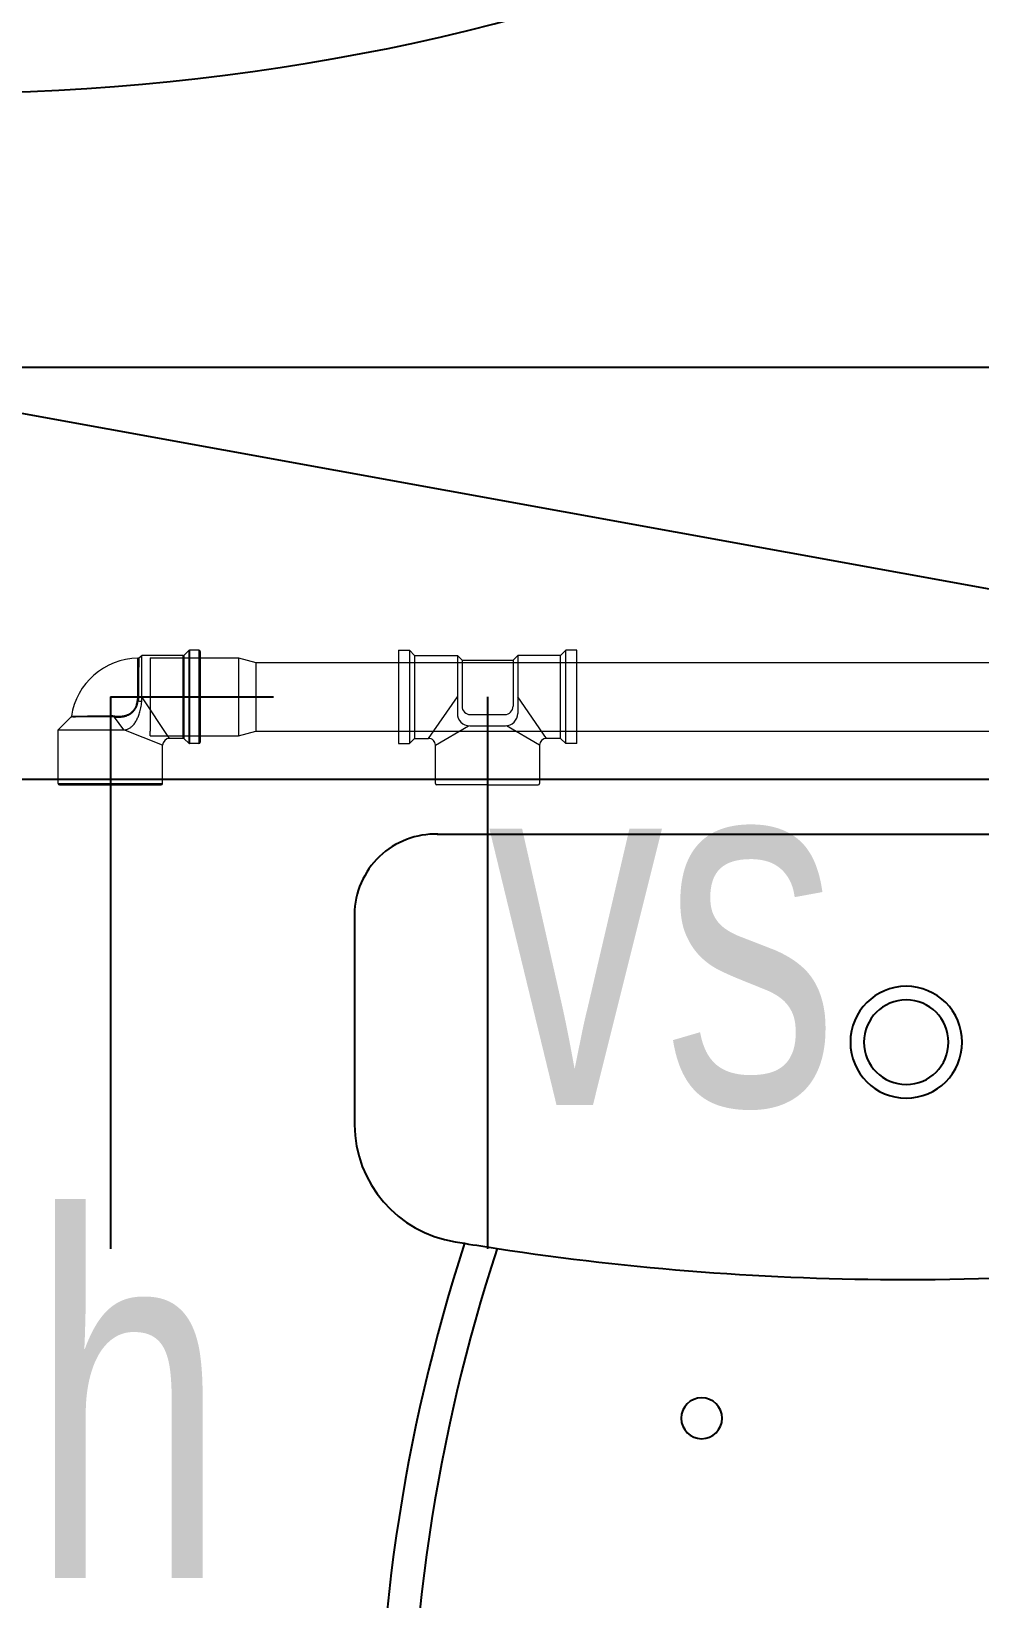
# Model space of a CAD drawing. Header units: millimetres. Extents: x 1573 to 2177, y 1587 to 1932.
# Drawn here: x 1896.317 to 1896.836, y 1905.502 to 1906.358 of the extents above; entities that cross this region are included whole.
import ezdxf

# ---------------------------------------------------------------- set-up
doc = ezdxf.new("R2010")
doc.units = ezdxf.units.MM
doc.header["$LTSCALE"] = 0.03
for name, color, linetype in [('-HIDRO', 8, 'Continuous'), ('AF', 2, 'Continuous'), ('Prumadas_L', 1, 'Continuous'), ('Prumadas_T', 2, 'Continuous')]:
    doc.layers.add(name, color=color, linetype=linetype)
doc.layers.add('TigreCad', color=2, linetype='Continuous', lineweight=13)
doc.styles.add('CELIO_COTA', font='technic_.ttf', dxfattribs={"width": 0.85})

# ---------------------------------------------------------------- blocks, each defined once
blk = doc.blocks.new('35217835p')
at = {"layer": 'TigreCad', "linetype": 'Continuous'}
for p, q in [((10.32990724760003, 14.1976573714), (11.53001045370002, 15.09998951270001)), ((10.32990716239999, 14.19765581049998), (10.33033489580004, 10.82449044179998)), ((11.53002439760002, 0.003781385699994644), (11.53000000000003, 15.09999999999999)), ((11.53002439760002, 0.003781385699994644), (11.53000000000003, 15.09999999999999)), ((26.59289321880004, 15.09999999999999), (11.53000000000003, 15.09999999999999)), ((26.59289321880004, 15.09999999999999), (11.53000000000003, 15.09999999999999)), ((26.59289321880004, -15.09999999999999), (26.59289321880004, 15.09999999999999)), ((26.59289321880004, -15.09999999999999), (26.59289321880004, 15.09999999999999)), ((28.55355339060003, 16.85355339059998), (26.94644660940003, 15.24644660939998)), ((26.94644660940003, -15.24644660940001), (26.94644660940003, 15.24644660939998)), ((28.55355339060003, 16.85355339059998), (28.55355339060003, -16.85355339060001)), ((28.90710678120001, 17), (28.90710678120001, -17)), ((32.19999999999999, 17), (28.90710678120001, 17)), ((32.19999999999999, 17), (32.19999999999999, -17)), ((32.69999999999999, 16.5), (32.69999999999999, -16.5)), ((10.33033489580004, 10.82449044179998), (10.33033848939999, 10.79999701149998)), ((11.53002439959999, 0.003781379299994114), (10.1998029765, -0.001856710600009137)), ((21.5, -15.09999999999999), (11.53002439760002, 0.003781385699994644)), ((21.5, -15.09999999999999), (11.53002439760002, 0.003781385699994644)), ((10.10512345030003, -1.535603269999996), (9.826105427599998, -1.495728912999994)), ((9.980003416800002, -1.511607568000016), (9.978157099200018, -1.524225470200008)), ((10.31816927330004, -0.1127369805000171), (10.02084117390001, -0.073684197700004)), ((10.32682612150001, -0.03199091420000855), (10.02813793180002, -0.006403815100014754)), ((-19, -12), (-14.36148219059999, -7.361482190600015)), ((0.3220711896000239, -7.250177507399997), (0.3300619349000158, -6.896623594400012)), ((1.538986429100021, -7.331258568700008), (1.424867932000041, -7.1718115205)), ((4.880470398400007, -12), (1.538836893200028, -7.331350615800005)), ((1.538842866000039, -7.331358201400008), (1.576801619200012, -6.977786725200019)), ((-19, -31.5), (-19, -12)), ((-19, -12), (4.880470398600039, -12)), ((19, -17.59999999999999), (4.880470398600039, -12)), ((26.59289321880004, -15.09999999999999), (21.5, -15.09999999999999)), ((26.59289321880004, -15.09999999999999), (21.5, -15.09999999999999)), ((28.55355339060003, -16.85355339060001), (26.94644660940003, -15.24644660940001)), ((32.19999999999999, -17), (28.90710678120001, -17)), ((19, -31.5), (19, -17.59999999999999)), ((-19, -31.5), (19, -31.5)), ((-18.5, -32), (18.5, -32))]:
    blk.add_line(p, q, dxfattribs=at)
blk.add_lwpolyline([(-14.22098712529998, -7.082924460800001), (-14.22861287259997, -7.122535359799997), (-14.25332391379999, -7.199333850599999), (-14.29006451639998, -7.271158422000013), (-14.33787814350001, -7.336139153099992), (-14.36183101309996, -7.361837358700001)], dxfattribs=at)
for centre, radius, start, end in [((10.40000000000003, -10.80000000000001), 24.9, 90.83597220210001, 171.4085674336), ((10.02942684550004, 14.59729659609999), 0.4999999992, 270.8359461052, 306.9387292093999), ((26.59289321880004, 15.59999999999999), 0.5, 270, 315.0000000024), ((28.90710678120001, 16.5), 0.5, 90, 135.0000000014), ((32.19999999999999, 16.5), 0.5, 0, 90), ((8.799095592100002, 0.1040507685999899), 1.2339955523, 354.8648166959, 359.9684410124), ((10.01012417250001, 55.29951504679997), 55.1961499389, 270.0238404315, 270.3356217212), ((8.543007709499989, 0.1228639308999959), 1.7905281988, 356.0233027036, 359.4044983422), ((-7.187035055199999, 0.06681238439998083), 18.7171317259, 354.2779115956001, 359.8001204902), ((-7.185813258400003, 0.06673302519999424), 18.7159034324, 359.8001204902, 359.8072834267), ((-117.8156414612, 16.70693242069999), 128.9331470327, 351.8839195451, 352.5217539965), ((-17.60399240739997, -145.0032709191), 146.1189045842, 78.5362332178, 79.1185372046), ((8.534060014000033, 0.1215987047999931), 1.4995511427, 352.5172570517, 355.1034218161), ((354.1425268641, -52.32515866630001), 347.7662001525, 171.3651567184, 171.6021951579), ((-18.50255608289996, -149.4788164947), 150.6837538266, 78.5396054682, 79.0558266473), ((8.319368992900024, 0.1423945690000039), 2.015017226, 352.7263994786001, 355.0352450855), ((8.547679566900001, 0.1225488409999969), 1.7858457379, 355.035649482, 356.0229926022001), ((-0.006494437699984701, -21.32849968690002), 14.0821562795, 84.2247307717, 88.663050423), ((-0.007291019700005563, -21.69491593660001), 14.8021363901, 83.85656464640002, 88.6939317753), ((-0.03371201539999902, -21.627437071), 14.3823154605, 83.72278309, 84.2366888576), ((26.59289321880004, -15.59999999999999), 0.5, 44.9999999991, 90), ((28.90710678120001, -16.5), 0.5, 224.9999999995, 270), ((32.19999999999999, -16.5), 0.5, 270, 0), ((-18.5, -31.5), 0.5, 180, 270), ((18.5, -31.5), 0.5, 270, 0)]:
    blk.add_arc(centre, radius, start, end, dxfattribs=at)
for points, start_tangent, end_tangent in [([(10.03309095719999, 0.1033710737000035), (10.03418510239999, 2.292986959800004), (10.03494110130003, 4.425311096599984), (10.03548419570001, 6.457149564600002), (10.03588071670004, 8.330245838699994), (10.03617323840001, 10.00168515179999), (10.03638756780003, 11.42844011559998), (10.03654062200002, 12.57553313049999), (10.03664331420003, 13.4150836554), (10.036702402, 13.92650049790001), (10.0367215924, 14.09734834849999)], (0.0006028150789082584, 0.9999998183069739), (-0.9999993813425919, 0.001112346364118567)), ([(10.33344064530002, 0.1042543558999967), (10.3323917495, 2.309440860199999), (10.33165370820001, 4.456897459999993), (10.33112592600003, 6.503165776599985), (10.33073649150003, 8.389568528199987), (10.33044894810001, 10.0728845342), (10.33023750900003, 11.50977872129999), (10.3300862932, 12.66502422669998), (10.32998469150004, 13.51054180149998), (10.32992618090003, 14.02559361429999), (10.32990716270001, 14.19765383999999), (10.3299264995, 14.02251534370001), (10.32998534879999, 13.50446593059999), (10.33008732500002, 12.65619553549999), (10.33023898460004, 11.4984243012), (10.33033848939999, 10.79999701149998)], (-0.0005898194529949772, 0.9999998260564914), (0.000146872701525663, -0.9999999892142047)), ([(11.53001779520002, 0.001516672399986874), (11.1158353582, -0.03746884650001903), (10.71180859060001, -0.07626899070001514), (10.31817157220001, -0.1127218312000196)], (-0.9953272262494368, -0.09655937389296959), (-0.9959678901842505, -0.08971043262593771)), ([(11.53002439760002, 0.005815248599986944), (11.11987099050003, 0.03957834150000394), (10.72108117970004, 0.07234563640000147), (10.33344064530002, 0.1042543558999967)], (-0.9969752175070625, 0.07772011114728089), (-0.9966516933108358, 0.08176430896573163)), ([(1.538846750000005, -7.331358539099995), (1.826349363800034, -7.354106799199997), (2.126242148900019, -7.371834284500011), (2.45226753190002, -7.38379268700001), (2.817245450600012, -7.387634485999996), (3.234173510200037, -7.378904969399997), (3.711802055300041, -7.350265146600009), (4.232070251399989, -7.2941339013), (4.753735221499994, -7.208814740099996), (5.252689481000004, -7.096537335800008), (5.7198490225, -6.96052358450001), (6.160744169800012, -6.800916878300001), (6.58792347130003, -6.613225379400006), (7.012209871600021, -6.389277640000017), (7.4398621048, -6.118368140800015), (7.858285032400033, -5.800556459999996), (8.247699907400033, -5.446272915799995), (8.596868296100013, -5.066297365899999), (8.90572113760004, -4.666359006500016), (9.195473653699992, -4.216942848000002), (9.475311018000014, -3.68281148600002), (9.729668989200036, -3.061236476400012), (9.9442575164, -2.348621701900015), (10.10512343420004, -1.535603267699997)], (0.9961001379384463, -0.08822989968830425), (0.1465887808140897, 0.9891975178595218)), ([(9.978157099200018, -1.524225470200008), (9.050984652800025, -4.224187502700005), (8.164170587200033, -5.358744665700016), (7.023353990600015, -6.2375318032), (5.708437828800015, -6.82597759570001), (4.303066503900027, -7.145556579200019), (2.864747336100038, -7.244505344900006), (1.561884609400011, -7.184983692499998)], (-0.1454993223418411, -0.9893583512550268), (-0.9958224217466388, 0.09131103080493387)), ([(1.576801619200012, -6.977786725200019), (1.856792658900019, -7.005038508000013), (2.148761514, -7.027339128400001), (2.466034069600028, -7.04417174080001), (2.821014452899988, -7.053414033500019), (3.226207358500005, -7.050858331600011), (3.68985891760002, -7.029513921300008), (4.194240710400038, -6.981924018299992), (4.699274286800005, -6.906172552000015), (5.181517830500013, -6.804372270800002), (5.632326151200004, -6.679570264200009), (6.057253854999999, -6.531951667000016), (6.468532587900029, -6.357295288700016), (6.876481537199993, -6.147963392400015), (7.287183499900038, -5.893627774799995), (7.688831319100018, -5.593674099100014), (8.062060218999989, -5.258073693), (8.39621359580002, -4.896755543500007), (8.691411446500013, -4.514820674700019), (8.967500843000039, -4.084462845399997), (9.233161818300005, -3.571340310400018), (9.47363518770004, -2.972148716700019), (9.675507517000028, -2.283234701600009), (9.826105427599998, -1.495728912999994)], (0.9942869950688646, -0.1067397369161432), (0.1414662859863816, 0.9899430740851816)), ([(4.880470397700037, -11.99999999920001), (5.437013362400023, -11.9609007068), (5.986567261400012, -11.84624892709999), (6.50801889249999, -11.6611507328), (6.984318511400033, -11.41865684870001), (7.419547242900023, -11.12920368810001), (7.834572375600033, -10.78722421099999), (8.24718110949999, -10.37706764680001), (8.667510239100011, -9.876735875000008), (9.082182551100004, -9.2890725922), (9.463723890500034, -8.651195825299993), (9.799133582600007, -7.997369874000015), (10.09421044800001, -7.334171018600017), (10.36422120470002, -6.637243661100001), (10.62798053210003, -5.847630021000015), (10.8849683304, -4.933553946800004), (11.11440920860002, -3.927125669399999), (11.30200721660003, -2.868796512700015), (11.43687701810001, -1.799352746799997)], (0.999996353681341, 0.002700485886388462), (0.09884233963861369, 0.9951031061627559)), ([(0.3220712015000231, -7.250176984999996), (-0.5309783412000115, -7.233265361700006), (-1.473492904099999, -7.220511959500016), (-2.448436459699963, -7.212872635699995), (-3.40580355039998, -7.210034148600016), (-4.313055893399962, -7.210995180499992), (-5.19115566009998, -7.214853959799996), (-6.129420646699998, -7.221750553899994), (-7.140618953799958, -7.231975961800003), (-8.221190207699976, -7.245675631900014), (-9.350607565399969, -7.262633504700005), (-10.49977338409997, -7.28226787120002), (-11.64697793759996, -7.303929370500015), (-12.70827126899997, -7.325555978200015), (-13.57221044959999, -7.344149318900008), (-14.14447440399999, -7.35690643640001), (-14.36116435279996, -7.361822201100011)], (-0.9997318326119377, 0.02315735007242126), (-0.02118001246823868, 0.9997756783758271)), ([(-14.22032747060001, -7.082908142000008), (-14.21935365979999, -7.082883953700019), (-14.07476069169996, -7.079306421200016), (-13.57544085629996, -7.067078679100007), (-12.76688893279999, -7.047721011600004), (-11.74520940769997, -7.024126781799993), (-10.60820281139996, -6.999162088500015), (-9.461425651199988, -6.975577030500006), (-8.331216660699965, -6.954155281699997), (-7.242280802399989, -6.935508382800009), (-6.221341689300004, -6.920088712899997), (-5.272015045699959, -6.907820911399995), (-4.386185820200012, -6.898441002800013), (-3.474268919400004, -6.891177220600014), (-2.50705730469997, -6.886533719400006), (-1.523180563499977, -6.885580143499993), (-0.563528147999989, -6.888959900499998), (0.3300974201999907, -6.896624815300015)], (-0.04583850591600855, 0.9989488632434537), (0.9999361643307946, -0.01129899391176483)), ([(21.5, -15.09999999999999), (19, -17.59999999999999)], (-1, 0), (0, -1)), ([(21.5, -15.09999999999999), (19, -17.59999999999999)], (-1, 0), (0, -1))]:
    blk.add_spline(points, degree=3, dxfattribs=dict(at, start_tangent=start_tangent, end_tangent=end_tangent))
blk = doc.blocks.new('35288376p')
at = {"layer": 'TigreCad'}
for p, q in [((-18.99999999999998, 17.59999999999996), (-19.00000000000001, 31.5)), ((1.73e-14, 32.00000000000004), (-18.50000000000001, 32)), ((1.73e-14, 32.00000000000004), (18.49999999999999, 32.00000000000002)), ((18.99999999999999, 31.50000000000002), (19.00000000000004, 17.60000000000007)), ((-18.99999999999998, 17.59999999999996), (-6.906421820943151, 10.50510080161993)), ((19.00000000000004, 17.60000000000007), (6.906421820942953, 10.5051008016199)), ((-32.49999999999999, 16.99999999999997), (-32.50000000000004, -16.99999999999997)), ((-32.49999999999999, 16.99999999999997), (-28.49999999999999, 16.99999999999997)), ((-28.49999999999999, 16.99999999999997), (-26.59999999999989, 15.09999999999999)), ((-28.49999999999999, 16.99999999999997), (-28.50000000000005, -16.99999999999997)), ((-26.59999999999989, 15.09999999999999), (-26.60000000000007, -15.09999999999999)), ((-26.59999999999984, 15.09999999999999), (-21.49999999999999, 15.09999999999996)), ((-21.49999999999999, 15.09999999999996), (-11.00000000000004, -1.8e-15)), ((21.50000000000002, 15.10000000000007), (11.00000000000004, 2.31e-14)), ((26.60000000000001, 15.10000000000001), (21.50000000000004, 15.10000000000007)), ((28.50000000000001, 17.00000000000002), (26.60000000000001, 15.10000000000001)), ((26.59999999999992, -15.09999999999997), (26.60000000000001, 15.10000000000001)), ((32.50000000000002, 17.00000000000002), (28.50000000000001, 17.00000000000002)), ((28.50000000000001, -16.99999999999998), (28.50000000000001, 17.00000000000002)), ((32.50000000000002, -16.99999999999998), (32.50000000000002, 17.00000000000002)), ((-11.00000000000004, -1.8e-15), (-11.00000000000007, 6.023491570165075)), ((6.500000000000043, 10.52349157016504), (-6.50000000000007, 10.52349157016507)), ((6.299999999999968, 6.422921088684457), (-6.299999999999998, 6.422921088684316)), ((4.26e-14, 6.453333333333401), (-0.0518390533790552, 6.422921088684316)), ((1.42e-14, 6.453333333333258), (0.0518390533788562, 6.422921088684343)), ((11.00000000000007, 2.31e-14), (11.00000000000004, 6.023491570165043)), ((-9.299999999999967, -2.7e-15), (-9.299999999999967, 3.422921088684316)), ((9.300000000000024, 2.4e-14), (9.299999999999997, 3.422921088684456)), ((9.300000000000024, -13.40000000000001), (9.300000000000024, 2.4e-14)), ((11.00000000000001, -15.09999999999999), (11.00000000000004, 2.31e-14)), ((-11.00000000000004, -15.09999999999999), (-11.00000000000004, -1.8e-15)), ((-9.299999999999997, -13.39999999999998), (-9.299999999999967, -2.7e-15)), ((-32.50000000000004, -16.99999999999997), (-28.50000000000005, -16.99999999999997)), ((-28.50000000000005, -16.99999999999997), (-26.60000000000007, -15.09999999999999)), ((-26.60000000000013, -15.10000000000002), (-11.00000000000004, -15.09999999999999)), ((-11.00000000000004, -15.09999999999999), (-9.299999999999997, -13.39999999999998)), ((9.300000000000024, -13.40000000000001), (-9.300000000000027, -13.40000000000001)), ((11.00000000000001, -15.09999999999999), (9.299999999999997, -13.40000000000001)), ((26.59999999999995, -15.10000000000003), (11.00000000000001, -15.09999999999999)), ((28.50000000000001, -16.99999999999998), (26.59999999999992, -15.09999999999997)), ((32.50000000000002, -16.99999999999998), (28.50000000000001, -16.99999999999998))]:
    blk.add_line(p, q, dxfattribs=at)
for centre, radius, start, end in [((-18.50000000000001, 31.5), 0.5, 90, 180), ((18.49999999999999, 31.50000000000002), 0.5, 7.99e-14, 90), ((-21.49999999999999, 17.59999999999996), 2.5, 270, 0), ((21.50000000000004, 17.60000000000007), 2.5, 180, 270), ((-6.500000000000072, 6.023491570165075), 4.5, 90, 180.0000000000001), ((-6.299999999999968, 3.422921088684316), 3, 90.0000000000005, 180), ((6.299999999999998, 3.422921088684456), 3, 0, 90.0000000000005), ((6.500000000000043, 6.023491570165044), 4.5, 0, 90)]:
    blk.add_arc(centre, radius, start, end, dxfattribs=at)
blk = doc.blocks.new('10120250p')
at = {"layer": 'TigreCad', "linetype": 'Continuous'}
for p, q in [((-38.56829800000001, 14.19999999999999), (-6.344490000000008, 14.19999999999999)), ((-38.56829800000001, 14.19999999999999), (-38.56829800000001, 12.5)), ((-38.56829800000001, 12.5), (-38.56829800000001, -12.5)), ((-6.344490000000008, 14.19999999999999), (0, 12.5)), ((-6.344490000000008, 14.19999999999999), (-6.344490000000008, -14.20000000000002)), ((0, 12.5), (0, -12.5)), ((-38.56829800000001, -14.20000000000002), (-38.56829800000001, -12.5)), ((-38.56829800000001, -14.20000000000002), (-6.344490000000008, -14.20000000000002)), ((-6.344490000000008, -14.20000000000002), (0, -12.5))]:
    blk.add_line(p, q, dxfattribs=at)

msp = doc.modelspace()

# ---------------------------------------------------------------- linework, layer by layer
at = {"layer": '-HIDRO'}
for p, q in [((1898.74538925072, 1906.174296773304), (1896.270389045263, 1906.174296773305)), ((1896.270389250722, 1905.949296773305), (1898.52038925072, 1905.949296773304)), ((1896.493842855186, 1905.875581788704), (1896.493843058921, 1905.760461347435))]:
    msp.add_line(p, q, dxfattribs=at)
at = {"layer": '-HIDRO', "ltscale": 0.00115509033203125}
msp.add_line((1896.539157151309, 1905.919296773304), (1897.051621350135, 1905.919296773304), dxfattribs=at)
at = {"layer": '-HIDRO'}
for centre, radius, start, end in [((1896.270388656036, 1907.524302546756), 1.200000000000017, 270, 0), ((1896.538090610298, 1905.87505840812), 0.04425085038444391, 88.17322743024705, 179.3223136394664), ((1896.795561889798, 1905.805607459245), 0.03055843499100774, 90, 270), ((1896.795561889798, 1905.805607459245), 0.03055843499078037, 270, 90), ((1896.795561889798, 1905.805607459245), 0.02310515799058521, 90, 270), ((1896.795561889798, 1905.805607459245), 0.02310515799035784, 270, 90), ((1896.559123008298, 1905.761039055458), 0.0652825055986388, 180.5070372717257, 260.9855716583803), ((1897.475526024621, 1905.396327748277), 0.9689260100520942, 162.0021248449586, 200.7353938195198), ((1896.795712355127, 1907.158574829369), 1.482699610015578, 260.4176333918065, 260.618115542171), ((1896.795531410685, 1907.158623797078), 1.482718437968879, 260.6253225988121, 261.3252858188754), ((1896.795591913985, 1907.158623797081), 1.482718437974008, 269.9988258905094, 279.7894649338975), ((1897.475525936592, 1905.396326463193), 0.9510384509354454, 161.831841288098, 200.7353186050931), ((1896.7955316141, 1907.158626479667), 1.482721120549585, 261.3252936830523, 270.0011560199132), ((1896.683694952915, 1905.600143530806), 0.0111799155006338, 90, 270), ((1896.683694952915, 1905.600143530806), 0.0111799155006338, 270, 90)]:
    msp.add_arc(centre, radius, start, end, dxfattribs=at)
at = {"layer": 'AF', "ltscale": 100}
for p, q in [((1896.360370500664, 1905.994294951172), (1896.449517229464, 1905.994294951172)), ((1896.360370500664, 1905.994294951172), (1896.360370500664, 1905.692753800356)), ((1896.566608662694, 1905.994294951172), (1896.566608662694, 1905.692753800356))]:
    msp.add_line(p, q, dxfattribs=at)
at = {"layer": 'Prumadas_L'}
msp.add_line((1897.141525245046, 1905.998731705291), (1895.708717371846, 1906.258629344636), dxfattribs=at)
at = {"layer": 'TigreCad', "ltscale": 100}
for p, q in [((1896.439981691616, 1906.013044951171), (1897.884338166555, 1906.013044951163)), ((1896.439981691616, 1905.975544951171), (1897.884338166555, 1905.975544951162))]:
    msp.add_line(p, q, dxfattribs=at)

# ---------------------------------------------------------------- block references
at = {"layer": 'AF', "ltscale": 100, "xscale": 0.0015, "yscale": 0.0015, "zscale": 0.0015}
msp.add_blockref('10120250p', (1896.439981691616, 1905.994294951171), dxfattribs=at)
at = {"layer": 'TigreCad', "ltscale": 100, "xscale": 0.0015, "yscale": 0.0015, "zscale": 0.0015}
msp.add_blockref('35217835p', (1896.360370500664, 1905.994294951172), dxfattribs=at)
at = {"layer": 'TigreCad', "ltscale": 100, "xscale": 0.0015, "yscale": 0.0015, "zscale": 0.0015, "rotation": 180.000000000643}
msp.add_blockref('35288376p', (1896.566608662694, 1905.994294951172), dxfattribs=at)

# ---------------------------------------------------------------- texts
at = {"layer": 'Prumadas_T', "style": 'CELIO_COTA', "width": 0.85}
for s, p in [('vs', (1896.566945914956, 1905.771313431382)), ('dh', (1896.210370447049, 1905.512922379186))]:
    msp.add_text(s, height=0.1965521376000001, rotation=1.411318130654744e-09, dxfattribs=at).set_placement(p)

doc.saveas('drawing.dxf')
